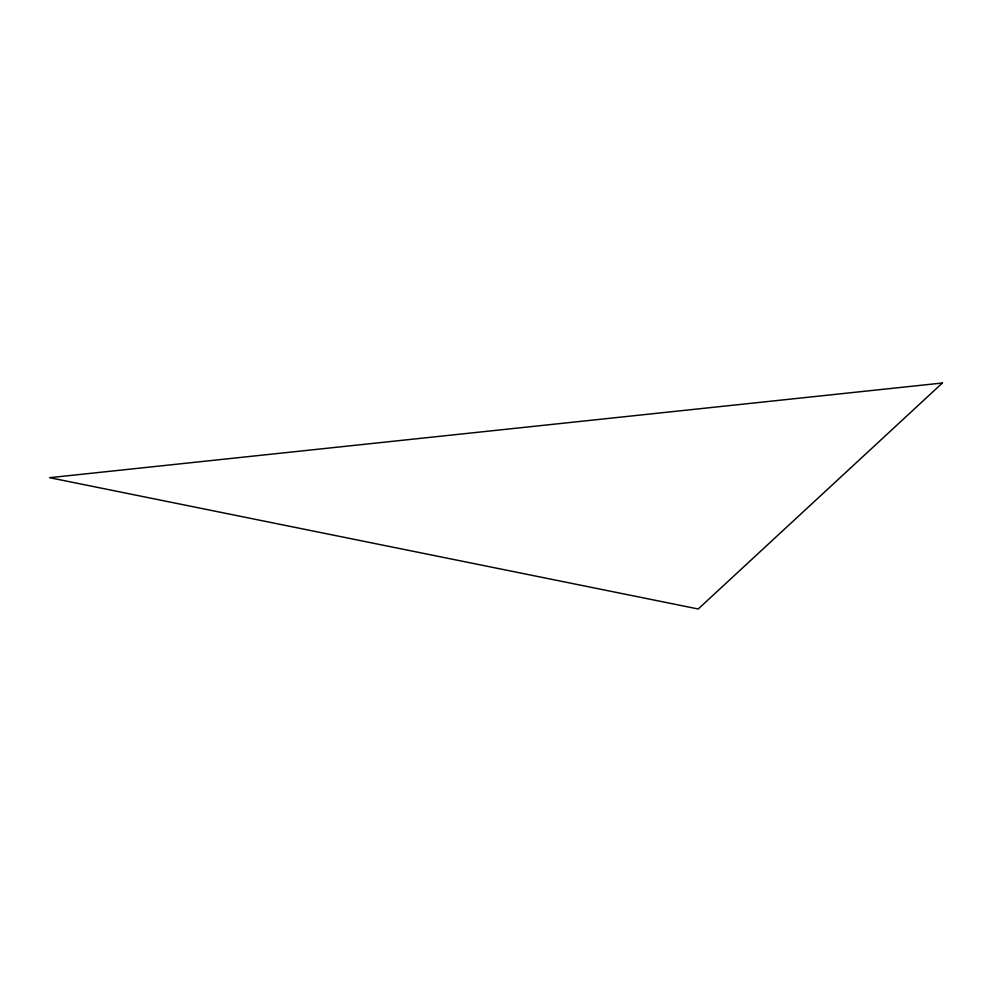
<?xml version="1.0" encoding="UTF-8"?>
<svg xmlns="http://www.w3.org/2000/svg" width="992" height="992" viewBox="0 0 992 992"><rect width="100%" height="100%" fill="white"/><g stroke="black" fill="none" stroke-linecap="round" stroke-linejoin="round"><path stroke-width="1.49" d="M942.4 383.011L698.207 608.989L49.6 477.685L942.4 383.011"/></g></svg>
